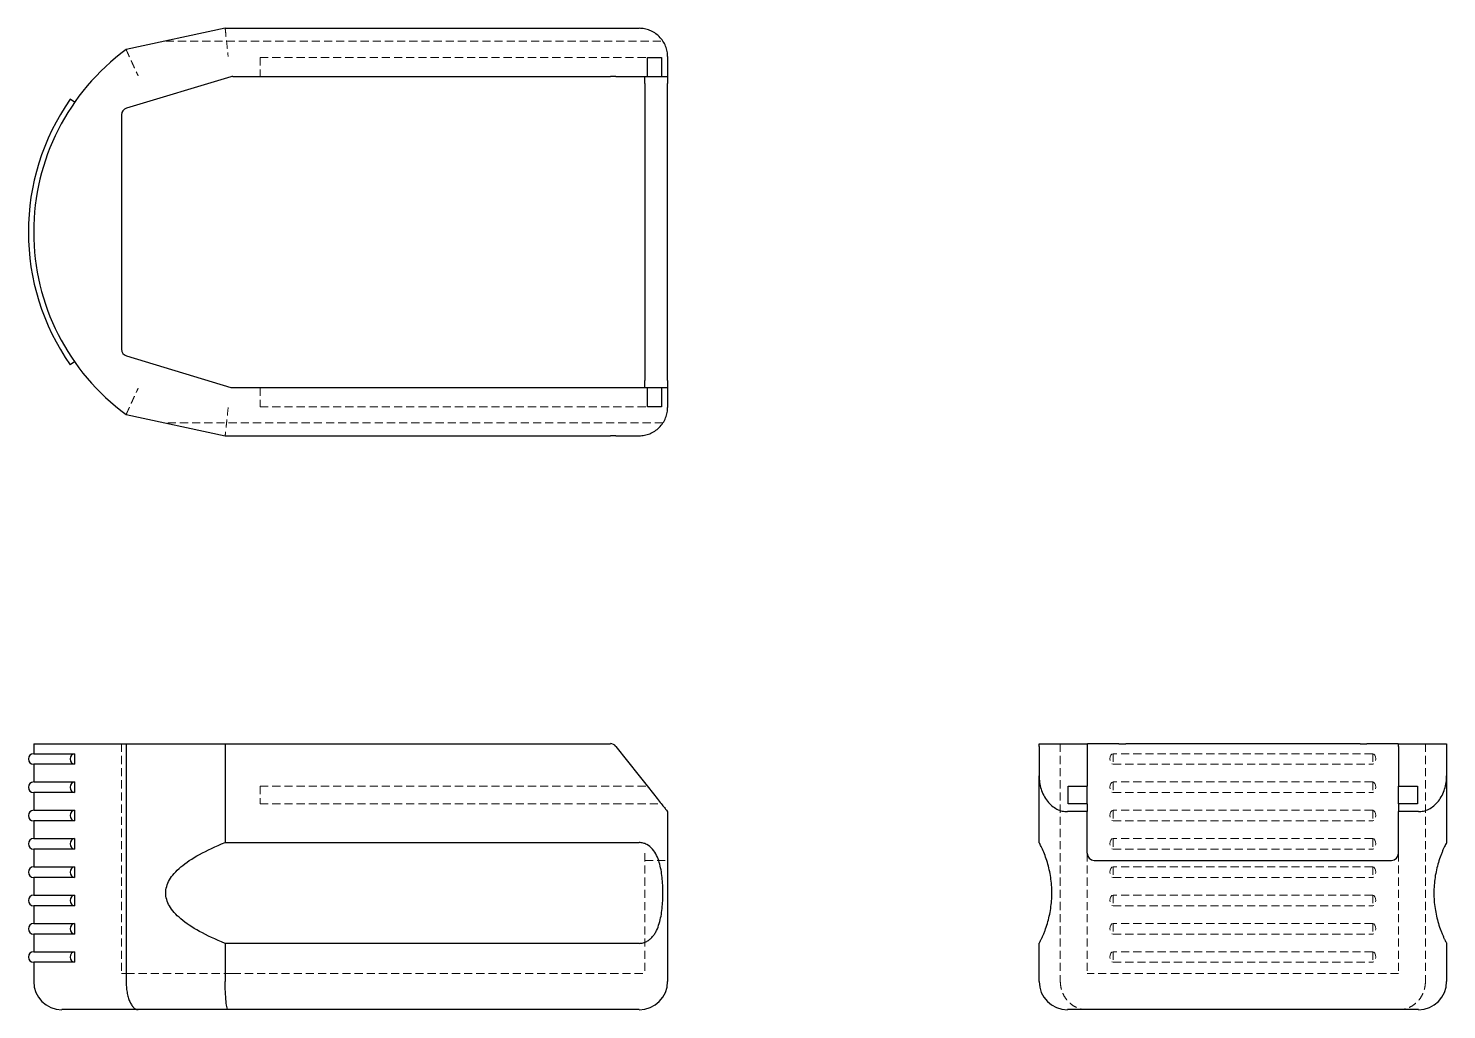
# Model space of a CAD drawing. Header units: millimetres. Extents: x 33 to 255, y 36 to 190.
import ezdxf

# ---------------------------------------------------------------- set-up
doc = ezdxf.new("R2010")
doc.units = ezdxf.units.MM
doc.linetypes.add('HIDDEN', pattern=[1.905, 1.27, -0.635])

msp = doc.modelspace()

# ---------------------------------------------------------------- linework, layer by layer
at = {"color": 7, "linetype": 'Continuous', "lineweight": 25}
for p, q in [((63.79, 189.88), (48.3, 186.56)), ((63.79, 189.88), (124.05, 189.88)), ((124.05, 189.88), (124.92, 189.88)), ((124.92, 189.88), (128.57, 189.88)), ((129.85, 185.34), (132.04, 185.34)), ((129.85, 182.35), (129.85, 185.34)), ((132.04, 185.34), (132.04, 182.35)), ((133, 185.45), (133, 182.35)), ((64.66, 182.3), (48.34, 177.39)), ((64.98, 182.35), (124.05, 182.35)), ((124.92, 182.35), (124.05, 182.35)), ((124.92, 182.35), (129.85, 182.35)), ((129.46, 181.24), (129.46, 182.35)), ((129.85, 182.35), (132.04, 182.35)), ((132.04, 182.35), (133, 182.35)), ((133, 182.35), (133, 181.24)), ((129.46, 181.24), (129.46, 134.76)), ((133, 134.76), (133, 181.24)), ((40.24, 178.31), (39.56, 178.79)), ((47.55, 176.33), (47.55, 139.67)), ((40.24, 137.69), (39.56, 137.21)), ((48.34, 138.61), (64.66, 133.7)), ((64.98, 133.65), (124.05, 133.65)), ((124.05, 133.65), (124.92, 133.65)), ((124.92, 133.65), (129.85, 133.65)), ((129.46, 133.65), (129.46, 134.76)), ((129.85, 130.66), (129.85, 133.65)), ((129.85, 133.65), (132.04, 133.65)), ((132.04, 133.65), (132.04, 130.66)), ((132.04, 133.65), (133, 133.65)), ((133, 134.76), (133, 133.65)), ((133, 133.65), (133, 130.55)), ((48.3, 129.44), (63.79, 126.12)), ((132.04, 130.66), (129.85, 130.66)), ((63.79, 126.12), (124.05, 126.12)), ((124.92, 126.12), (124.05, 126.12)), ((124.92, 126.12), (128.57, 126.12)), ((33.83, 77.93), (33.83, 76.37)), ((33.83, 77.93), (48.3, 77.93)), ((48.3, 77.93), (48.3, 40.74)), ((48.3, 77.93), (63.79, 77.93)), ((63.79, 77.93), (63.79, 62.46)), ((63.79, 77.93), (124.05, 77.93)), ((191.12, 77.93), (198.65, 77.93)), ((191.12, 77.51), (191.12, 77.93)), ((198.65, 77.93), (198.65, 77.51)), ((198.65, 77.93), (198.7, 77.93)), ((203.61, 77.93), (198.7, 77.93)), ((203.61, 77.93), (204.67, 77.93)), ((241.33, 77.93), (204.67, 77.93)), ((241.33, 77.93), (242.39, 77.93)), ((247.3, 77.93), (242.39, 77.93)), ((247.3, 77.93), (247.35, 77.93)), ((247.35, 77.93), (254.88, 77.93)), ((247.35, 77.51), (247.35, 77.93)), ((254.88, 77.93), (254.88, 77.51)), ((33.83, 76.37), (40.24, 76.37)), ((40.24, 76.37), (40.24, 74.71)), ((124.92, 77.51), (128.57, 72.9)), ((191.12, 77.51), (191.12, 72.9)), ((198.65, 77.51), (198.65, 71.29)), ((247.35, 77.51), (247.35, 71.29)), ((254.88, 77.51), (254.88, 72.9)), ((33.83, 74.71), (33.83, 71.94)), ((40.24, 74.71), (33.83, 74.71)), ((33.83, 71.94), (40.24, 71.94)), ((40.24, 71.94), (40.24, 70.28)), ((191.12, 62.46), (191.12, 72.9)), ((195.66, 71.29), (198.65, 71.29)), ((195.66, 68.52), (195.66, 71.29)), ((198.65, 68.52), (198.65, 71.29)), ((247.35, 71.29), (250.34, 71.29)), ((247.35, 68.52), (247.35, 71.29)), ((250.34, 71.29), (250.34, 68.52)), ((254.88, 72.9), (254.88, 62.46)), ((33.83, 70.28), (33.83, 67.51)), ((40.24, 70.28), (33.83, 70.28)), ((33.83, 67.51), (40.24, 67.51)), ((40.24, 67.51), (40.24, 65.85)), ((133, 67.31), (133, 40.74)), ((198.65, 67.31), (195.55, 67.31)), ((198.65, 68.52), (195.66, 68.52)), ((198.65, 68.52), (198.65, 67.31)), ((198.65, 60.78), (198.65, 67.31)), ((247.35, 68.52), (247.35, 67.31)), ((250.34, 68.52), (247.35, 68.52)), ((250.45, 67.31), (247.35, 67.31)), ((247.35, 60.78), (247.35, 67.31)), ((33.83, 65.85), (33.83, 63.09)), ((40.24, 65.85), (33.83, 65.85)), ((33.83, 63.09), (40.24, 63.09)), ((40.24, 63.09), (40.24, 61.43)), ((63.79, 62.46), (128.57, 62.46)), ((33.83, 61.43), (33.83, 58.66)), ((40.24, 61.43), (33.83, 61.43)), ((33.83, 58.66), (40.24, 58.66)), ((40.24, 58.66), (40.24, 57)), ((199.76, 59.67), (246.24, 59.67)), ((33.83, 57), (33.83, 54.23)), ((40.24, 57), (33.83, 57)), ((33.83, 54.23), (40.24, 54.23)), ((40.24, 54.23), (40.24, 52.57)), ((33.83, 52.57), (33.83, 49.8)), ((40.24, 52.57), (33.83, 52.57)), ((33.83, 49.8), (40.24, 49.8)), ((40.24, 49.8), (40.24, 48.14)), ((33.83, 48.14), (33.83, 45.38)), ((40.24, 48.14), (33.83, 48.14)), ((63.79, 46.69), (63.79, 40.74)), ((128.57, 46.69), (63.79, 46.69)), ((191.12, 40.74), (191.12, 46.69)), ((254.88, 46.69), (254.88, 40.74)), ((33.83, 45.38), (40.24, 45.38)), ((40.24, 45.38), (40.24, 43.72)), ((33.83, 43.72), (33.83, 40.74)), ((40.24, 43.72), (33.83, 43.72)), ((50.18, 36.32), (38.26, 36.32)), ((64.26, 36.32), (50.18, 36.32)), ((128.57, 36.32), (64.26, 36.32)), ((250.45, 36.32), (195.55, 36.32))]:
    msp.add_line(p, q, dxfattribs=at)
at = {"color": 7, "linetype": 'HIDDEN', "lineweight": 18}
for p, q in [((54.49, 187.88), (132.26, 187.88)), ((69.25, 185.34), (69.25, 182.35)), ((69.25, 185.34), (129.85, 185.34)), ((69.25, 133.65), (69.25, 130.66)), ((69.25, 130.66), (129.85, 130.66)), ((132.27, 128.12), (54.49, 128.12)), ((47.55, 77.93), (47.55, 41.96)), ((194.44, 77.93), (194.44, 40.74)), ((251.56, 77.93), (251.56, 40.74)), ((243.31, 76.37), (202.69, 76.37)), ((202.69, 76.37), (202.69, 74.71)), ((243.31, 76.37), (243.31, 74.71)), ((202.69, 74.71), (243.31, 74.71)), ((69.25, 71.29), (129.85, 71.29)), ((69.25, 71.29), (69.25, 68.52)), ((243.31, 71.94), (202.69, 71.94)), ((202.69, 71.94), (202.69, 70.28)), ((243.31, 71.94), (243.31, 70.28)), ((202.69, 70.28), (243.31, 70.28)), ((69.25, 68.52), (132.04, 68.52)), ((243.31, 67.51), (202.69, 67.51)), ((202.69, 67.51), (202.69, 65.85)), ((243.31, 67.51), (243.31, 65.85)), ((202.69, 65.85), (243.31, 65.85)), ((243.31, 63.09), (202.69, 63.09)), ((202.69, 63.09), (202.69, 61.43)), ((243.31, 63.09), (243.31, 61.43)), ((129.46, 60.78), (129.46, 41.96)), ((198.65, 60.78), (198.65, 41.96)), ((202.69, 61.43), (243.31, 61.43)), ((247.35, 60.78), (247.35, 41.96)), ((129.46, 59.67), (133, 59.67)), ((243.31, 58.66), (202.69, 58.66)), ((202.69, 58.66), (202.69, 57)), ((243.31, 58.66), (243.31, 57)), ((202.69, 57), (243.31, 57)), ((243.31, 54.23), (202.69, 54.23)), ((202.69, 54.23), (202.69, 52.57)), ((243.31, 54.23), (243.31, 52.57)), ((202.69, 52.57), (243.31, 52.57)), ((243.31, 49.8), (202.69, 49.8)), ((202.69, 49.8), (202.69, 48.14)), ((243.31, 49.8), (243.31, 48.14)), ((202.69, 48.14), (243.31, 48.14)), ((243.31, 45.38), (202.69, 45.38)), ((202.69, 45.38), (202.69, 43.72)), ((243.31, 45.38), (243.31, 43.72)), ((202.69, 43.72), (243.31, 43.72)), ((47.55, 41.96), (48.34, 41.96)), ((48.34, 41.96), (64.66, 41.96)), ((64.66, 41.96), (64.98, 41.96)), ((64.98, 41.96), (129.46, 41.96)), ((247.35, 41.96), (198.65, 41.96))]:
    msp.add_line(p, q, dxfattribs=at)
at = {"color": 7, "linetype": 'Continuous', "lineweight": 25, "flags": 128}
for points in [[(40.24, 76.37), (39.98, 76.3), (39.75, 76.12), (39.61, 75.86), (39.56, 75.54), (39.61, 75.22), (39.75, 74.95), (39.98, 74.77), (40.24, 74.71)], [(40.24, 71.94), (39.98, 71.88), (39.75, 71.7), (39.61, 71.43), (39.56, 71.11), (39.61, 70.79), (39.75, 70.52), (39.98, 70.34), (40.24, 70.28)], [(40.24, 67.51), (39.98, 67.45), (39.75, 67.27), (39.61, 67), (39.56, 66.68), (39.61, 66.37), (39.75, 66.1), (39.98, 65.92), (40.24, 65.85)], [(40.24, 63.09), (39.98, 63.02), (39.75, 62.84), (39.61, 62.57), (39.56, 62.26), (39.61, 61.94), (39.75, 61.67), (39.98, 61.49), (40.24, 61.43)], [(40.24, 58.66), (39.98, 58.6), (39.75, 58.42), (39.61, 58.15), (39.56, 57.83), (39.61, 57.51), (39.75, 57.24), (39.98, 57.06), (40.24, 57)], [(40.24, 54.23), (39.98, 54.17), (39.75, 53.99), (39.61, 53.72), (39.56, 53.4), (39.61, 53.08), (39.75, 52.81), (39.98, 52.63), (40.24, 52.57)], [(40.24, 49.8), (39.98, 49.74), (39.75, 49.56), (39.61, 49.29), (39.56, 48.97), (39.61, 48.66), (39.75, 48.39), (39.98, 48.21), (40.24, 48.14)], [(40.24, 45.38), (39.98, 45.31), (39.75, 45.13), (39.61, 44.86), (39.56, 44.55), (39.61, 44.23), (39.75, 43.96), (39.98, 43.78), (40.24, 43.72)]]:
    msp.add_lwpolyline(points, dxfattribs=at)
at = {"color": 7, "linetype": 'HIDDEN', "lineweight": 18, "flags": 128}
for points in [[(202.69, 76.37), (202.5, 76.3), (202.35, 76.12), (202.25, 75.86), (202.21, 75.54), (202.25, 75.22), (202.35, 74.95), (202.5, 74.77), (202.69, 74.71)], [(243.31, 76.37), (243.5, 76.3), (243.65, 76.12), (243.75, 75.86), (243.79, 75.54), (243.75, 75.22), (243.65, 74.95), (243.5, 74.77), (243.31, 74.71)], [(202.69, 71.94), (202.5, 71.88), (202.35, 71.7), (202.25, 71.43), (202.21, 71.11), (202.25, 70.79), (202.35, 70.52), (202.5, 70.34), (202.69, 70.28)], [(243.31, 71.94), (243.5, 71.88), (243.65, 71.7), (243.75, 71.43), (243.79, 71.11), (243.75, 70.79), (243.65, 70.52), (243.5, 70.34), (243.31, 70.28)], [(202.69, 67.51), (202.5, 67.45), (202.35, 67.27), (202.25, 67), (202.21, 66.68), (202.25, 66.37), (202.35, 66.1), (202.5, 65.92), (202.69, 65.85)], [(243.31, 67.51), (243.5, 67.45), (243.65, 67.27), (243.75, 67), (243.79, 66.68), (243.75, 66.37), (243.65, 66.1), (243.5, 65.92), (243.31, 65.85)], [(202.69, 63.09), (202.5, 63.02), (202.35, 62.84), (202.25, 62.57), (202.21, 62.26), (202.25, 61.94), (202.35, 61.67), (202.5, 61.49), (202.69, 61.43)], [(243.31, 63.09), (243.5, 63.02), (243.65, 62.84), (243.75, 62.57), (243.79, 62.26), (243.75, 61.94), (243.65, 61.67), (243.5, 61.49), (243.31, 61.43)], [(202.69, 58.66), (202.5, 58.6), (202.35, 58.42), (202.25, 58.15), (202.21, 57.83), (202.25, 57.51), (202.35, 57.24), (202.5, 57.06), (202.69, 57)], [(243.31, 58.66), (243.5, 58.6), (243.65, 58.42), (243.75, 58.15), (243.79, 57.83), (243.75, 57.51), (243.65, 57.24), (243.5, 57.06), (243.31, 57)], [(202.69, 54.23), (202.5, 54.17), (202.35, 53.99), (202.25, 53.72), (202.21, 53.4), (202.25, 53.08), (202.35, 52.81), (202.5, 52.63), (202.69, 52.57)], [(243.31, 54.23), (243.5, 54.17), (243.65, 53.99), (243.75, 53.72), (243.79, 53.4), (243.75, 53.08), (243.65, 52.81), (243.5, 52.63), (243.31, 52.57)], [(202.69, 49.8), (202.5, 49.74), (202.35, 49.56), (202.25, 49.29), (202.21, 48.97), (202.25, 48.66), (202.35, 48.39), (202.5, 48.21), (202.69, 48.14)], [(243.31, 49.8), (243.5, 49.74), (243.65, 49.56), (243.75, 49.29), (243.79, 48.97), (243.75, 48.66), (243.65, 48.39), (243.5, 48.21), (243.31, 48.14)], [(202.69, 45.38), (202.5, 45.31), (202.35, 45.13), (202.25, 44.86), (202.21, 44.55), (202.25, 44.23), (202.35, 43.96), (202.5, 43.78), (202.69, 43.72)], [(243.31, 45.38), (243.5, 45.31), (243.65, 45.13), (243.75, 44.86), (243.79, 44.55), (243.75, 44.23), (243.65, 43.96), (243.5, 43.78), (243.31, 43.72)]]:
    msp.add_lwpolyline(points, dxfattribs=at)
at = {"color": 7, "linetype": 'Continuous', "lineweight": 25}
for centre, radius, start, end in [((69.25, 158), 35.42, 126.2689, 233.7311), ((64.98, 181.24), 1.11, 90, 106.7666), ((69.25, 158), 36.25, 145, 215), ((48.66, 176.33), 1.11, 106.7666, 180), ((48.66, 139.67), 1.11, 180, 253.2334), ((64.98, 134.76), 1.11, 253.2334, 270), ((124.05, 76.83), 1.11, 38.3675, 90), ((33.83, 75.54), 0.83, 90, 270), ((33.83, 71.11), 0.83, 90, 270), ((33.83, 66.68), 0.83, 90, 270), ((33.83, 62.26), 0.83, 90, 270), ((199.76, 60.78), 1.11, 180, 270), ((246.24, 60.78), 1.11, 270, 0), ((33.83, 57.83), 0.83, 90, 270), ((33.83, 53.4), 0.83, 90, 270), ((33.83, 48.97), 0.83, 90, 270), ((33.83, 44.55), 0.83, 90, 270), ((38.26, 40.74), 4.43, 180, 270), ((128.57, 40.74), 4.43, 270, 0), ((195.55, 40.74), 4.43, 180, 270), ((250.45, 40.74), 4.43, 270, 0)]:
    msp.add_arc(centre, radius, start, end, dxfattribs=at)
at = {"color": 7, "linetype": 'HIDDEN', "lineweight": 18}
for points, knots in [([(63.79, 189.88), (63.79, 189.88), (63.8, 189.78), (63.85, 189.35), (63.88, 189.01), (63.97, 188.15), (64.03, 187.62), (64.15, 186.53), (64.2, 185.97), (64.26, 185.45)], [0, 0, 0, 0, 0.25, 0.25, 0.5, 0.5, 0.75, 0.75, 1, 1, 1, 1]), ([(48.3, 186.56), (48.3, 186.56), (48.31, 186.53), (48.36, 186.42), (48.39, 186.34), (48.49, 186.13), (48.55, 186), (48.68, 185.7), (48.76, 185.52), (48.94, 185.14), (49.03, 184.93), (49.24, 184.48), (49.35, 184.24), (49.57, 183.75), (49.69, 183.49), (49.87, 183.1), (49.93, 182.96), (50.06, 182.7), (50.12, 182.56), (50.18, 182.43)], [0, 0, 0, 0, 0.125, 0.125, 0.25, 0.25, 0.375, 0.375, 0.5, 0.5, 0.625, 0.625, 0.75, 0.75, 0.875, 0.875, 0.9375, 0.9375, 1, 1, 1, 1]), ([(48.3, 129.44), (48.3, 129.44), (48.31, 129.47), (48.36, 129.58), (48.39, 129.66), (48.49, 129.87), (48.55, 130), (48.68, 130.3), (48.76, 130.48), (48.94, 130.86), (49.03, 131.07), (49.24, 131.52), (49.35, 131.76), (49.57, 132.25), (49.69, 132.51), (49.87, 132.9), (49.93, 133.04), (50.06, 133.3), (50.12, 133.44), (50.18, 133.57)], [0, 0, 0, 0, 0.125, 0.125, 0.25, 0.25, 0.375, 0.375, 0.5, 0.5, 0.625, 0.625, 0.75, 0.75, 0.875, 0.875, 0.9375, 0.9375, 1, 1, 1, 1]), ([(64.26, 130.55), (64.2, 130.03), (64.15, 129.47), (64.03, 128.38), (63.97, 127.85), (63.88, 126.99), (63.85, 126.65), (63.8, 126.22), (63.79, 126.12), (63.79, 126.12)], [0, 0, 0, 0, 0.25, 0.25, 0.5, 0.5, 0.75, 0.75, 1, 1, 1, 1]), ([(194.44, 40.74), (194.44, 40.45), (194.47, 40.16), (194.58, 39.58), (194.66, 39.3), (194.87, 38.76), (195, 38.51), (195.3, 38.02), (195.48, 37.8), (195.86, 37.39), (196.07, 37.21), (196.52, 36.89), (196.76, 36.76), (197.25, 36.54), (197.51, 36.46), (197.9, 36.37), (198.04, 36.35), (198.3, 36.32), (198.44, 36.32), (198.57, 36.32)], [0, 0, 0, 0, 0.125, 0.125, 0.25, 0.25, 0.375, 0.375, 0.5, 0.5, 0.625, 0.625, 0.75, 0.75, 0.875, 0.875, 0.9375, 0.9375, 1, 1, 1, 1]), ([(251.56, 40.74), (251.56, 40.45), (251.53, 40.16), (251.42, 39.58), (251.34, 39.3), (251.13, 38.76), (251, 38.51), (250.7, 38.02), (250.52, 37.8), (250.14, 37.39), (249.93, 37.21), (249.48, 36.89), (249.24, 36.76), (248.75, 36.54), (248.49, 36.46), (248.1, 36.37), (247.96, 36.35), (247.7, 36.32), (247.56, 36.32), (247.43, 36.32)], [0, 0, 0, 0, 0.125, 0.125, 0.25, 0.25, 0.375, 0.375, 0.5, 0.5, 0.625, 0.625, 0.75, 0.75, 0.875, 0.875, 0.9375, 0.9375, 1, 1, 1, 1])]:
    msp.add_open_spline(points, degree=3, knots=knots, dxfattribs=at)
at = {"color": 7, "linetype": 'Continuous', "lineweight": 25}
for points, knots in [([(133, 185.45), (133, 185.71), (132.98, 185.98), (132.88, 186.53), (132.8, 186.81), (132.58, 187.35), (132.44, 187.62), (132.11, 188.12), (131.92, 188.36), (131.49, 188.8), (131.25, 188.99), (130.74, 189.32), (130.47, 189.46), (129.93, 189.67), (129.65, 189.75), (129.1, 189.85), (128.83, 189.88), (128.57, 189.88)], [0, 0, 0, 0, 0.125, 0.125, 0.25, 0.25, 0.375, 0.375, 0.5, 0.5, 0.625, 0.625, 0.75, 0.75, 0.875, 0.875, 1, 1, 1, 1]), ([(128.57, 126.12), (128.83, 126.12), (129.1, 126.15), (129.65, 126.25), (129.93, 126.33), (130.47, 126.54), (130.74, 126.68), (131.25, 127.01), (131.49, 127.2), (131.92, 127.64), (132.11, 127.88), (132.44, 128.38), (132.58, 128.65), (132.8, 129.19), (132.88, 129.47), (132.98, 130.02), (133, 130.29), (133, 130.55)], [0, 0, 0, 0, 0.125, 0.125, 0.25, 0.25, 0.375, 0.375, 0.5, 0.5, 0.625, 0.625, 0.75, 0.75, 0.875, 0.875, 1, 1, 1, 1]), ([(128.57, 72.9), (128.83, 72.57), (129.1, 72.23), (129.65, 71.54), (129.93, 71.18), (130.47, 70.5), (130.74, 70.16), (131.25, 69.52), (131.49, 69.22), (131.92, 68.67), (132.11, 68.43), (132.44, 68.01), (132.58, 67.84), (132.8, 67.56), (132.88, 67.46), (132.98, 67.34), (133, 67.31), (133, 67.31)], [0, 0, 0, 0, 0.125, 0.125, 0.25, 0.25, 0.375, 0.375, 0.5, 0.5, 0.625, 0.625, 0.75, 0.75, 0.875, 0.875, 1, 1, 1, 1]), ([(191.12, 72.9), (191.12, 72.57), (191.15, 72.23), (191.25, 71.54), (191.33, 71.18), (191.54, 70.5), (191.68, 70.16), (192.01, 69.52), (192.2, 69.22), (192.64, 68.67), (192.88, 68.43), (193.38, 68.01), (193.65, 67.84), (194.19, 67.56), (194.47, 67.46), (195.02, 67.34), (195.29, 67.31), (195.55, 67.31)], [0, 0, 0, 0, 0.125, 0.125, 0.25, 0.25, 0.375, 0.375, 0.5, 0.5, 0.625, 0.625, 0.75, 0.75, 0.875, 0.875, 1, 1, 1, 1]), ([(250.45, 67.31), (250.71, 67.31), (250.98, 67.34), (251.53, 67.46), (251.81, 67.56), (252.35, 67.84), (252.62, 68.01), (253.12, 68.43), (253.36, 68.67), (253.8, 69.22), (253.99, 69.52), (254.32, 70.16), (254.46, 70.5), (254.67, 71.18), (254.75, 71.54), (254.85, 72.23), (254.88, 72.57), (254.88, 72.9)], [0, 0, 0, 0, 0.125, 0.125, 0.25, 0.25, 0.375, 0.375, 0.5, 0.5, 0.625, 0.625, 0.75, 0.75, 0.875, 0.875, 1, 1, 1, 1]), ([(54.49, 54.58), (54.49, 55.26), (54.69, 55.94), (55.47, 57.3), (56.07, 57.98), (57.64, 59.31), (58.62, 59.97), (60.95, 61.25), (62.29, 61.87), (63.79, 62.46)], [0, 0, 0, 0, 0.25, 0.25, 0.5, 0.5, 0.75, 0.75, 1, 1, 1, 1]), ([(128.57, 46.69), (128.78, 46.69), (128.98, 46.72), (129.38, 46.82), (129.57, 46.9), (129.92, 47.09), (130.09, 47.2), (130.39, 47.45), (130.52, 47.59), (130.78, 47.89), (130.89, 48.04), (131.1, 48.37), (131.19, 48.54), (131.45, 49.06), (131.58, 49.43), (131.92, 50.56), (132.06, 51.34), (132.19, 52.54), (132.22, 52.95), (132.26, 53.77), (132.27, 54.18), (132.27, 55.41), (132.23, 56.21), (132.1, 57.41), (132.05, 57.8), (131.9, 58.58), (131.81, 58.97), (131.59, 59.73), (131.45, 60.09), (131.11, 60.79), (130.9, 61.12), (130.4, 61.71), (130.1, 61.97), (129.57, 62.26), (129.38, 62.33), (128.99, 62.44), (128.78, 62.46), (128.57, 62.46)], [0, 0, 0, 0, 0.03125, 0.03125, 0.0625, 0.0625, 0.09375, 0.09375, 0.125, 0.125, 0.15625, 0.15625, 0.1875, 0.1875, 0.25, 0.25, 0.375, 0.375, 0.4375, 0.4375, 0.5, 0.5, 0.625, 0.625, 0.6875, 0.6875, 0.75, 0.75, 0.8125, 0.8125, 0.875, 0.875, 0.9375, 0.9375, 0.96875, 0.96875, 1, 1, 1, 1]), ([(191.12, 46.69), (191.12, 46.69), (191.14, 46.72), (191.19, 46.82), (191.23, 46.9), (191.33, 47.09), (191.39, 47.2), (191.51, 47.45), (191.57, 47.59), (191.71, 47.89), (191.78, 48.04), (191.91, 48.37), (191.98, 48.54), (192.18, 49.06), (192.3, 49.43), (192.64, 50.56), (192.82, 51.34), (193, 52.54), (193.04, 52.95), (193.1, 53.77), (193.12, 54.18), (193.12, 55.41), (193.06, 56.21), (192.88, 57.41), (192.81, 57.8), (192.63, 58.58), (192.53, 58.97), (192.3, 59.73), (192.18, 60.09), (191.91, 60.79), (191.78, 61.12), (191.51, 61.71), (191.38, 61.97), (191.23, 62.26), (191.19, 62.33), (191.14, 62.44), (191.12, 62.46), (191.12, 62.46)], [0, 0, 0, 0, 0.03125, 0.03125, 0.0625, 0.0625, 0.09375, 0.09375, 0.125, 0.125, 0.15625, 0.15625, 0.1875, 0.1875, 0.25, 0.25, 0.375, 0.375, 0.4375, 0.4375, 0.5, 0.5, 0.625, 0.625, 0.6875, 0.6875, 0.75, 0.75, 0.8125, 0.8125, 0.875, 0.875, 0.9375, 0.9375, 0.96875, 0.96875, 1, 1, 1, 1]), ([(254.88, 62.46), (254.88, 62.46), (254.86, 62.44), (254.81, 62.33), (254.77, 62.26), (254.67, 62.07), (254.61, 61.95), (254.49, 61.7), (254.42, 61.56), (254.29, 61.27), (254.22, 61.11), (254.09, 60.78), (254.02, 60.61), (253.82, 60.09), (253.7, 59.72), (253.36, 58.59), (253.18, 57.81), (253, 56.6), (252.96, 56.2), (252.9, 55.39), (252.88, 54.98), (252.88, 53.77), (252.94, 52.96), (253.12, 51.75), (253.2, 51.35), (253.37, 50.57), (253.47, 50.18), (253.7, 49.43), (253.82, 49.06), (254.02, 48.54), (254.09, 48.37), (254.22, 48.04), (254.29, 47.88), (254.43, 47.59), (254.49, 47.45), (254.61, 47.2), (254.67, 47.09), (254.77, 46.9), (254.81, 46.82), (254.86, 46.72), (254.88, 46.69), (254.88, 46.69)], [0, 0, 0, 0, 0.03125, 0.03125, 0.0625, 0.0625, 0.09375, 0.09375, 0.125, 0.125, 0.15625, 0.15625, 0.1875, 0.1875, 0.25, 0.25, 0.375, 0.375, 0.4375, 0.4375, 0.5, 0.5, 0.625, 0.625, 0.6875, 0.6875, 0.75, 0.75, 0.8125, 0.8125, 0.84375, 0.84375, 0.875, 0.875, 0.90625, 0.90625, 0.9375, 0.9375, 0.96875, 0.96875, 1, 1, 1, 1]), ([(63.79, 46.69), (62.29, 47.29), (60.95, 47.91), (58.62, 49.19), (57.64, 49.84), (56.07, 51.18), (55.47, 51.86), (54.69, 53.22), (54.49, 53.9), (54.49, 54.58)], [0, 0, 0, 0, 0.25, 0.25, 0.5, 0.5, 0.75, 0.75, 1, 1, 1, 1]), ([(48.3, 40.74), (48.3, 40.45), (48.31, 40.16), (48.36, 39.58), (48.39, 39.3), (48.49, 38.76), (48.55, 38.51), (48.68, 38.02), (48.76, 37.8), (48.94, 37.39), (49.03, 37.21), (49.24, 36.89), (49.35, 36.76), (49.57, 36.54), (49.69, 36.46), (49.87, 36.37), (49.93, 36.35), (50.06, 36.32), (50.12, 36.32), (50.18, 36.32)], [0, 0, 0, 0, 0.125, 0.125, 0.25, 0.25, 0.375, 0.375, 0.5, 0.5, 0.625, 0.625, 0.75, 0.75, 0.875, 0.875, 0.9375, 0.9375, 1, 1, 1, 1]), ([(64.26, 36.32), (64.2, 36.32), (64.15, 36.41), (64.03, 36.84), (63.97, 37.18), (63.88, 38.05), (63.85, 38.57), (63.8, 39.66), (63.79, 40.22), (63.79, 40.74)], [0, 0, 0, 0, 0.25, 0.25, 0.5, 0.5, 0.75, 0.75, 1, 1, 1, 1])]:
    msp.add_open_spline(points, degree=3, knots=knots, dxfattribs=at)

doc.saveas('drawing.dxf')
